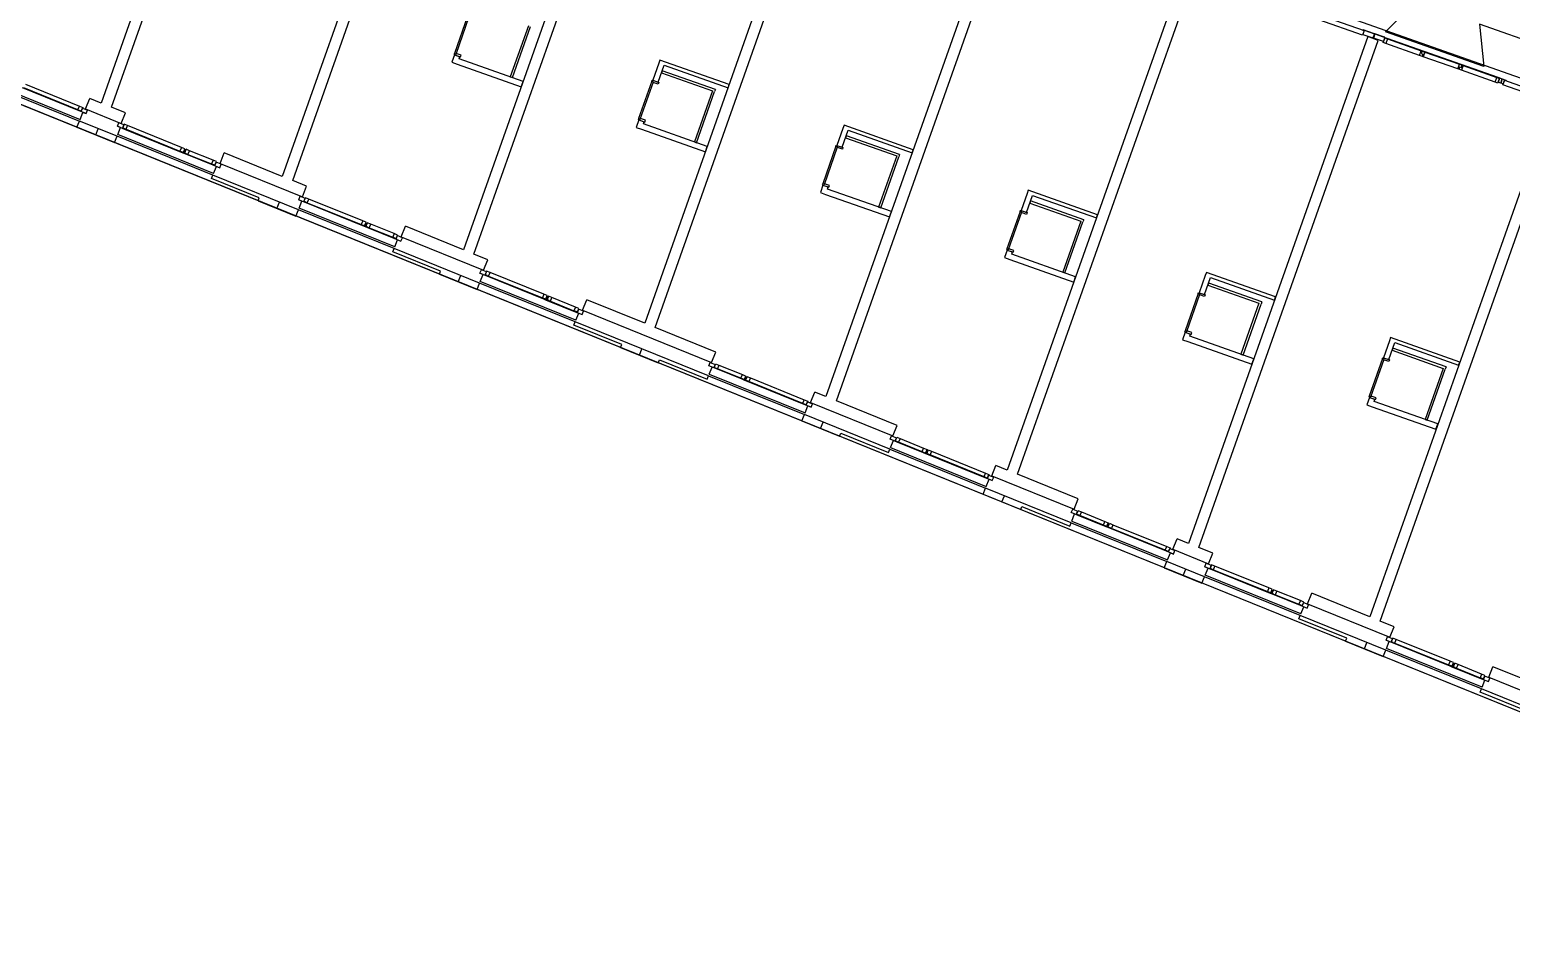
# Model space of a CAD drawing. Header units: metres. Extents: x 2681598 to 2681800, y 1249481 to 1249590.
# Drawn here: x 2681656.33 to 2681689.14, y 1249508.98 to 1249529.19 of the extents above; entities that cross this region are included whole.
import ezdxf

# ---------------------------------------------------------------- set-up
doc = ezdxf.new("R2010")
doc.units = ezdxf.units.M
doc.layers.add('flaeche', color=7, linetype='Continuous', true_color=0xffffff)
doc.layers.add('linien', color=7, linetype='Continuous', true_color=0x000000)

msp = doc.modelspace()

# ---------------------------------------------------------------- linework, layer by layer
at = {"layer": 'flaeche'}
msp.add_lwpolyline([(2681701.936, 1249508.982), (2681653.784, 1249528.486), (2681629.291, 1249538.407), (2681608.471, 1249546.841), (2681598.478, 1249550.888), (2681612.312, 1249590.013), (2681733.121, 1249552.588)], dxfattribs=at)
at = {"layer": 'linien'}
for p, q in [((2681701.936, 1249508.982), (2681598.478, 1249550.888)), ((2681649.484, 1249542.214), (2681710.655, 1249520.585)), ((2681661.493, 1249537.69), (2681657.914, 1249527.568)), ((2681658.146, 1249527.474), (2681661.729, 1249537.607)), ((2681665.571, 1249536.248), (2681661.927, 1249525.943)), ((2681662.159, 1249525.849), (2681665.806, 1249536.165)), ((2681669.648, 1249534.807), (2681665.939, 1249524.318)), ((2681666.171, 1249524.224), (2681669.884, 1249534.723)), ((2681673.726, 1249533.365), (2681669.952, 1249522.692)), ((2681670.184, 1249522.598), (2681673.961, 1249533.282)), ((2681677.803, 1249531.923), (2681673.965, 1249521.067)), ((2681674.197, 1249520.973), (2681678.039, 1249531.84)), ((2681681.881, 1249530.481), (2681677.978, 1249519.441)), ((2681678.209, 1249519.347), (2681682.117, 1249530.398)), ((2681686.356, 1249529.146), (2681687.02, 1249529.816)), ((2681666.03, 1249529.494), (2681665.737, 1249528.664)), ((2681665.775, 1249528.651), (2681666.068, 1249529.481)), ((2681685.846, 1249529.068), (2681684.874, 1249529.412)), ((2681684.91, 1249529.516), (2681685.882, 1249529.172)), ((2681690.791, 1249528.483), (2681688.434, 1249529.316)), ((2681688.434, 1249529.316), (2681688.529, 1249528.378)), ((2681667.375, 1249529.278), (2681666.975, 1249528.147)), ((2681667.022, 1249528.13), (2681667.422, 1249529.262)), ((2681685.959, 1249529.04), (2681681.99, 1249517.816)), ((2681685.882, 1249529.172), (2681685.846, 1249529.068)), ((2681685.857, 1249529.192), (2681685.853, 1249529.183)), ((2681685.853, 1249529.183), (2681685.882, 1249529.172)), ((2681685.882, 1249529.172), (2681685.853, 1249529.088)), ((2681685.853, 1249529.088), (2681686.075, 1249529.009)), ((2681686.108, 1249529.103), (2681685.857, 1249529.192)), ((2681685.907, 1249529.178), (2681685.906, 1249529.175)), ((2681685.906, 1249529.175), (2681686.108, 1249529.103)), ((2681686.194, 1249528.956), (2681685.959, 1249529.04)), ((2681686.075, 1249529.009), (2681686.072, 1249529)), ((2681686.108, 1249529.103), (2681686.075, 1249529.009)), ((2681686.085, 1249529.006), (2681686.081, 1249528.996)), ((2681686.118, 1249529.1), (2681686.085, 1249529.006)), ((2681686.307, 1249528.927), (2681686.085, 1249529.006)), ((2681686.118, 1249529.1), (2681686.383, 1249529.006)), ((2681686.334, 1249529.024), (2681686.118, 1249529.1)), ((2681686.3, 1249528.908), (2681686.337, 1249529.012)), ((2681686.337, 1249529.012), (2681686.307, 1249528.927)), ((2681686.335, 1249529.027), (2681686.334, 1249529.024)), ((2681686.379, 1249528.997), (2681686.337, 1249529.012)), ((2681686.337, 1249529.012), (2681686.399, 1249528.99)), ((2681688.529, 1249528.378), (2681686.356, 1249529.146)), ((2681686.399, 1249528.99), (2681686.362, 1249528.886)), ((2681686.383, 1249529.006), (2681686.379, 1249528.997)), ((2681686.383, 1249529.006), (2681688.84, 1249528.138)), ((2681686.399, 1249528.99), (2681687.143, 1249528.726)), ((2681665.743, 1249528.636), (2681665.684, 1249528.471)), ((2681665.737, 1249528.664), (2681665.728, 1249528.641)), ((2681665.728, 1249528.641), (2681665.743, 1249528.636)), ((2681665.737, 1249528.664), (2681665.775, 1249528.651)), ((2681665.743, 1249528.636), (2681665.86, 1249528.594)), ((2681665.743, 1249528.636), (2681665.875, 1249528.589)), ((2681665.743, 1249528.636), (2681665.86, 1249528.594)), ((2681665.78, 1249528.665), (2681665.775, 1249528.651)), ((2681665.888, 1249528.627), (2681665.78, 1249528.665)), ((2681682.222, 1249517.722), (2681686.194, 1249528.956)), ((2681686.362, 1249528.886), (2681686.3, 1249528.908)), ((2681687.106, 1249528.623), (2681686.362, 1249528.886)), ((2681687.106, 1249528.623), (2681687.143, 1249528.726)), ((2681687.143, 1249528.726), (2681687.163, 1249528.719)), ((2681687.163, 1249528.719), (2681687.145, 1249528.668)), ((2681687.145, 1249528.668), (2681687.187, 1249528.653)), ((2681687.163, 1249528.719), (2681687.225, 1249528.697)), ((2681687.169, 1249528.601), (2681687.187, 1249528.653)), ((2681687.225, 1249528.697), (2681687.188, 1249528.594)), ((2681687.225, 1249528.697), (2681687.99, 1249528.427)), ((2681665.684, 1249528.471), (2681665.802, 1249528.429)), ((2681665.802, 1249528.429), (2681667.216, 1249527.929)), ((2681665.844, 1249528.547), (2681665.86, 1249528.594)), ((2681667.258, 1249528.047), (2681665.844, 1249528.547)), ((2681665.875, 1249528.589), (2681665.888, 1249528.627)), ((2681670.264, 1249528.448), (2681670.13, 1249528.071)), ((2681670.248, 1249528.029), (2681670.381, 1249528.406)), ((2681670.289, 1249528.519), (2681670.264, 1249528.448)), ((2681671.821, 1249527.977), (2681670.289, 1249528.519)), ((2681670.381, 1249528.406), (2681671.796, 1249527.906)), ((2681687.169, 1249528.601), (2681687.106, 1249528.623)), ((2681687.188, 1249528.594), (2681687.169, 1249528.601)), ((2681687.954, 1249528.323), (2681687.188, 1249528.594)), ((2681687.954, 1249528.323), (2681687.99, 1249528.427)), ((2681687.974, 1249528.316), (2681687.954, 1249528.323)), ((2681687.992, 1249528.368), (2681687.974, 1249528.316)), ((2681688.036, 1249528.294), (2681687.974, 1249528.316)), ((2681687.99, 1249528.427), (2681688.053, 1249528.405)), ((2681687.992, 1249528.368), (2681688.034, 1249528.353)), ((2681688.034, 1249528.353), (2681688.053, 1249528.405)), ((2681688.072, 1249528.398), (2681688.036, 1249528.294)), ((2681688.053, 1249528.405), (2681688.072, 1249528.398)), ((2681688.072, 1249528.398), (2681688.816, 1249528.135)), ((2681655.317, 1249528.027), (2681657.436, 1249527.169)), ((2681655.332, 1249528.064), (2681657.451, 1249527.206)), ((2681656.241, 1249527.983), (2681657.434, 1249527.5)), ((2681666.975, 1249528.147), (2681667.022, 1249528.13)), ((2681667.216, 1249527.929), (2681667.258, 1249528.047)), ((2681670.108, 1249528.052), (2681669.814, 1249527.222)), ((2681669.852, 1249527.209), (2681670.145, 1249528.039)), ((2681670.108, 1249528.052), (2681670.116, 1249528.076)), ((2681670.145, 1249528.039), (2681670.108, 1249528.052)), ((2681670.116, 1249528.076), (2681670.13, 1249528.071)), ((2681670.13, 1249528.071), (2681670.248, 1249528.029)), ((2681670.13, 1249528.071), (2681670.262, 1249528.024)), ((2681670.13, 1249528.071), (2681670.248, 1249528.029)), ((2681670.14, 1249528.025), (2681670.145, 1249528.039)), ((2681670.249, 1249527.986), (2681670.14, 1249528.025)), ((2681670.262, 1249528.024), (2681670.249, 1249527.986)), ((2681670.338, 1249528.284), (2681670.321, 1249528.236)), ((2681670.321, 1249528.236), (2681671.453, 1249527.836)), ((2681671.517, 1249527.867), (2681670.338, 1249528.284)), ((2681688.78, 1249528.031), (2681688.036, 1249528.294)), ((2681688.78, 1249528.031), (2681688.816, 1249528.135)), ((2681688.842, 1249528.009), (2681688.78, 1249528.031)), ((2681688.816, 1249528.135), (2681688.879, 1249528.113)), ((2681688.836, 1249528.128), (2681688.84, 1249528.138)), ((2681688.879, 1249528.113), (2681688.836, 1249528.128)), ((2681688.84, 1249528.138), (2681688.937, 1249528.103)), ((2681688.879, 1249528.113), (2681688.842, 1249528.009)), ((2681688.849, 1249528.028), (2681688.879, 1249528.113)), ((2681688.904, 1249528.009), (2681688.849, 1249528.028)), ((2681688.937, 1249528.103), (2681688.904, 1249528.009)), ((2681688.904, 1249528.009), (2681688.937, 1249528.103)), ((2681688.958, 1249527.99), (2681688.904, 1249528.009)), ((2681688.937, 1249528.103), (2681689.021, 1249528.074)), ((2681688.951, 1249527.97), (2681688.988, 1249528.074)), ((2681688.988, 1249528.074), (2681688.958, 1249527.99)), ((2681689.017, 1249528.064), (2681688.988, 1249528.074)), ((2681688.988, 1249528.074), (2681689.96, 1249527.73)), ((2681689.021, 1249528.074), (2681689.017, 1249528.064)), ((2681657.428, 1249527.396), (2681656.173, 1249527.905)), ((2681657.401, 1249527.419), (2681656.208, 1249527.902)), ((2681657.571, 1249527.437), (2681657.665, 1249527.669)), ((2681657.571, 1249527.437), (2681657.665, 1249527.669)), ((2681657.914, 1249527.568), (2681657.665, 1249527.669)), ((2681671.453, 1249527.836), (2681671.053, 1249526.705)), ((2681671.1, 1249526.688), (2681671.5, 1249527.82)), ((2681671.517, 1249527.867), (2681671.5, 1249527.82)), ((2681671.796, 1249527.906), (2681671.821, 1249527.977)), ((2681689.923, 1249527.627), (2681688.951, 1249527.97)), ((2681657.401, 1249527.419), (2681657.434, 1249527.5)), ((2681657.476, 1249527.388), (2681657.401, 1249527.419)), ((2681657.428, 1249527.396), (2681657.432, 1249527.406)), ((2681657.583, 1249527.333), (2681657.428, 1249527.396)), ((2681657.432, 1249527.406), (2681657.476, 1249527.388)), ((2681657.434, 1249527.5), (2681657.509, 1249527.469)), ((2681657.451, 1249527.206), (2681657.514, 1249527.361)), ((2681657.509, 1249527.469), (2681657.476, 1249527.388)), ((2681657.476, 1249527.388), (2681657.503, 1249527.454)), ((2681657.503, 1249527.454), (2681657.614, 1249527.409)), ((2681657.514, 1249527.361), (2681657.583, 1249527.333)), ((2681657.571, 1249527.437), (2681658.359, 1249527.118)), ((2681657.583, 1249527.333), (2681657.614, 1249527.409)), ((2681657.614, 1249527.409), (2681657.618, 1249527.419)), ((2681658.453, 1249527.35), (2681658.146, 1249527.474)), ((2681658.359, 1249527.118), (2681658.453, 1249527.35)), ((2681658.359, 1249527.118), (2681658.453, 1249527.35)), ((2681690.036, 1249527.598), (2681686.003, 1249516.191)), ((2681686.235, 1249516.097), (2681690.272, 1249527.515)), ((2681657.379, 1249527.03), (2681657.436, 1249527.169)), ((2681657.379, 1249527.03), (2681657.436, 1249527.169)), ((2681657.379, 1249527.03), (2681658.214, 1249526.692)), ((2681658.27, 1249526.831), (2681657.436, 1249527.169)), ((2681657.796, 1249526.861), (2681657.853, 1249527)), ((2681658.278, 1249527.052), (2681658.309, 1249527.128)), ((2681658.278, 1249527.052), (2681658.434, 1249526.989)), ((2681658.348, 1249527.024), (2681658.278, 1249527.052)), ((2681658.285, 1249526.868), (2681658.348, 1249527.024)), ((2681658.309, 1249527.128), (2681658.313, 1249527.137)), ((2681658.42, 1249527.083), (2681658.309, 1249527.128)), ((2681658.426, 1249527.098), (2681658.394, 1249527.016)), ((2681658.394, 1249527.016), (2681658.42, 1249527.083)), ((2681658.438, 1249526.999), (2681658.394, 1249527.016)), ((2681658.394, 1249527.016), (2681658.469, 1249526.986)), ((2681658.502, 1249527.067), (2681658.426, 1249527.098)), ((2681658.434, 1249526.989), (2681658.438, 1249526.999)), ((2681658.469, 1249526.986), (2681658.502, 1249527.067)), ((2681659.695, 1249526.584), (2681658.502, 1249527.067)), ((2681669.82, 1249527.194), (2681669.762, 1249527.029)), ((2681669.762, 1249527.029), (2681669.88, 1249526.987)), ((2681669.814, 1249527.222), (2681669.806, 1249527.199)), ((2681669.806, 1249527.199), (2681669.82, 1249527.194)), ((2681669.814, 1249527.222), (2681669.852, 1249527.209)), ((2681669.82, 1249527.194), (2681669.938, 1249527.152)), ((2681669.82, 1249527.194), (2681669.952, 1249527.147)), ((2681669.82, 1249527.194), (2681669.938, 1249527.152)), ((2681669.857, 1249527.223), (2681669.852, 1249527.209)), ((2681669.966, 1249527.185), (2681669.857, 1249527.223)), ((2681669.921, 1249527.105), (2681669.938, 1249527.152)), ((2681671.336, 1249526.605), (2681669.921, 1249527.105)), ((2681669.952, 1249527.147), (2681669.966, 1249527.185)), ((2681674.341, 1249527.006), (2681674.208, 1249526.629)), ((2681674.366, 1249527.077), (2681674.341, 1249527.006)), ((2681675.898, 1249526.535), (2681674.366, 1249527.077)), ((2681658.214, 1249526.692), (2681658.27, 1249526.831)), ((2681658.214, 1249526.692), (2681658.27, 1249526.831)), ((2681660.389, 1249525.972), (2681658.27, 1249526.831)), ((2681660.404, 1249526.01), (2681658.285, 1249526.868)), ((2681658.434, 1249526.989), (2681659.689, 1249526.48)), ((2681658.469, 1249526.986), (2681659.662, 1249526.503)), ((2681669.88, 1249526.987), (2681671.294, 1249526.487)), ((2681671.053, 1249526.705), (2681671.1, 1249526.688)), ((2681674.326, 1249526.587), (2681674.459, 1249526.964)), ((2681674.416, 1249526.842), (2681674.399, 1249526.795)), ((2681674.399, 1249526.795), (2681675.53, 1249526.395)), ((2681675.594, 1249526.425), (2681674.416, 1249526.842)), ((2681674.459, 1249526.964), (2681675.873, 1249526.464)), ((2681659.695, 1249526.584), (2681659.662, 1249526.503)), ((2681659.662, 1249526.503), (2681659.737, 1249526.472)), ((2681659.693, 1249526.49), (2681659.689, 1249526.48)), ((2681659.689, 1249526.48), (2681659.746, 1249526.457)), ((2681659.737, 1249526.472), (2681659.693, 1249526.49)), ((2681659.77, 1249526.553), (2681659.695, 1249526.584)), ((2681659.737, 1249526.472), (2681659.77, 1249526.553)), ((2681659.764, 1249526.539), (2681659.737, 1249526.472)), ((2681659.746, 1249526.457), (2681659.804, 1249526.434)), ((2681659.797, 1249526.543), (2681659.764, 1249526.461)), ((2681659.777, 1249526.533), (2681659.764, 1249526.539)), ((2681659.764, 1249526.461), (2681659.791, 1249526.528)), ((2681659.808, 1249526.444), (2681659.764, 1249526.461)), ((2681659.764, 1249526.461), (2681659.839, 1249526.431)), ((2681659.791, 1249526.528), (2681659.777, 1249526.533)), ((2681659.872, 1249526.512), (2681659.797, 1249526.543)), ((2681659.804, 1249526.434), (2681659.808, 1249526.444)), ((2681659.804, 1249526.434), (2681660.387, 1249526.198)), ((2681659.839, 1249526.431), (2681659.872, 1249526.512)), ((2681659.839, 1249526.431), (2681660.36, 1249526.22)), ((2681660.393, 1249526.301), (2681659.872, 1249526.512)), ((2681660.549, 1249526.231), (2681660.643, 1249526.463)), ((2681660.549, 1249526.231), (2681660.643, 1249526.463)), ((2681661.927, 1249525.943), (2681660.643, 1249526.463)), ((2681671.294, 1249526.487), (2681671.336, 1249526.605)), ((2681674.185, 1249526.61), (2681673.892, 1249525.781)), ((2681673.93, 1249525.767), (2681674.223, 1249526.597)), ((2681674.185, 1249526.61), (2681674.194, 1249526.634)), ((2681674.223, 1249526.597), (2681674.185, 1249526.61)), ((2681674.194, 1249526.634), (2681674.208, 1249526.629)), ((2681674.208, 1249526.629), (2681674.326, 1249526.587)), ((2681674.208, 1249526.629), (2681674.34, 1249526.582)), ((2681674.208, 1249526.629), (2681674.326, 1249526.587)), ((2681674.218, 1249526.583), (2681674.223, 1249526.597)), ((2681674.327, 1249526.545), (2681674.218, 1249526.583)), ((2681674.34, 1249526.582), (2681674.327, 1249526.545)), ((2681675.53, 1249526.395), (2681675.13, 1249525.263)), ((2681675.178, 1249525.247), (2681675.578, 1249526.378)), ((2681675.594, 1249526.425), (2681675.578, 1249526.378)), ((2681675.873, 1249526.464), (2681675.898, 1249526.535)), ((2681660.393, 1249526.301), (2681660.36, 1249526.22)), ((2681660.36, 1249526.22), (2681660.435, 1249526.19)), ((2681660.391, 1249526.207), (2681660.387, 1249526.198)), ((2681660.387, 1249526.198), (2681660.542, 1249526.135)), ((2681660.435, 1249526.19), (2681660.391, 1249526.207)), ((2681660.468, 1249526.271), (2681660.393, 1249526.301)), ((2681660.404, 1249526.01), (2681660.467, 1249526.165)), ((2681660.435, 1249526.19), (2681660.468, 1249526.271)), ((2681660.462, 1249526.256), (2681660.435, 1249526.19)), ((2681660.573, 1249526.211), (2681660.462, 1249526.256)), ((2681660.467, 1249526.165), (2681660.542, 1249526.135)), ((2681660.542, 1249526.135), (2681660.573, 1249526.211)), ((2681660.549, 1249526.231), (2681662.372, 1249525.493)), ((2681660.573, 1249526.211), (2681660.577, 1249526.22)), ((2681660.359, 1249525.898), (2681660.389, 1249525.972)), ((2681661.418, 1249525.469), (2681660.359, 1249525.898)), ((2681662.283, 1249525.205), (2681660.389, 1249525.972)), ((2681662.466, 1249525.725), (2681662.159, 1249525.849)), ((2681662.372, 1249525.493), (2681662.466, 1249525.725)), ((2681662.372, 1249525.493), (2681662.466, 1249525.725)), ((2681673.898, 1249525.752), (2681673.84, 1249525.587)), ((2681673.892, 1249525.781), (2681673.884, 1249525.757)), ((2681673.884, 1249525.757), (2681673.898, 1249525.752)), ((2681673.93, 1249525.767), (2681673.892, 1249525.781)), ((2681673.898, 1249525.752), (2681674.016, 1249525.71)), ((2681673.898, 1249525.752), (2681674.03, 1249525.705)), ((2681673.898, 1249525.752), (2681674.016, 1249525.71)), ((2681673.935, 1249525.782), (2681673.93, 1249525.767)), ((2681674.043, 1249525.743), (2681673.935, 1249525.782)), ((2681673.999, 1249525.663), (2681674.016, 1249525.71)), ((2681674.03, 1249525.705), (2681674.043, 1249525.743)), ((2681661.392, 1249525.404), (2681661.418, 1249525.469)), ((2681661.392, 1249525.404), (2681662.226, 1249525.066)), ((2681661.809, 1249525.235), (2681661.865, 1249525.374)), ((2681662.291, 1249525.426), (2681662.322, 1249525.502)), ((2681662.291, 1249525.426), (2681662.446, 1249525.363)), ((2681662.361, 1249525.398), (2681662.291, 1249525.426)), ((2681662.298, 1249525.243), (2681662.361, 1249525.398)), ((2681662.322, 1249525.502), (2681662.326, 1249525.512)), ((2681662.433, 1249525.457), (2681662.322, 1249525.502)), ((2681662.439, 1249525.472), (2681662.406, 1249525.391)), ((2681662.406, 1249525.391), (2681662.433, 1249525.457)), ((2681662.45, 1249525.373), (2681662.406, 1249525.391)), ((2681662.406, 1249525.391), (2681662.481, 1249525.361)), ((2681662.514, 1249525.442), (2681662.439, 1249525.472)), ((2681662.446, 1249525.363), (2681662.45, 1249525.373)), ((2681662.446, 1249525.363), (2681663.702, 1249524.855)), ((2681662.481, 1249525.361), (2681662.514, 1249525.442)), ((2681662.481, 1249525.361), (2681663.674, 1249524.877)), ((2681663.707, 1249524.958), (2681662.514, 1249525.442)), ((2681673.84, 1249525.587), (2681673.957, 1249525.545)), ((2681673.957, 1249525.545), (2681675.372, 1249525.045)), ((2681675.413, 1249525.163), (2681673.999, 1249525.663)), ((2681678.419, 1249525.564), (2681678.286, 1249525.187)), ((2681678.403, 1249525.146), (2681678.537, 1249525.523)), ((2681678.444, 1249525.635), (2681678.419, 1249525.564)), ((2681679.976, 1249525.093), (2681678.444, 1249525.635)), ((2681678.493, 1249525.4), (2681678.477, 1249525.353)), ((2681678.477, 1249525.353), (2681679.608, 1249524.953)), ((2681679.672, 1249524.983), (2681678.493, 1249525.4)), ((2681678.537, 1249525.523), (2681679.951, 1249525.023)), ((2681662.226, 1249525.066), (2681662.283, 1249525.205)), ((2681662.226, 1249525.066), (2681662.283, 1249525.205)), ((2681664.402, 1249524.347), (2681662.283, 1249525.205)), ((2681664.417, 1249524.384), (2681662.298, 1249525.243)), ((2681675.13, 1249525.263), (2681675.178, 1249525.247)), ((2681675.372, 1249525.045), (2681675.413, 1249525.163)), ((2681678.263, 1249525.169), (2681677.97, 1249524.339)), ((2681678.007, 1249524.326), (2681678.301, 1249525.155)), ((2681678.263, 1249525.169), (2681678.271, 1249525.192)), ((2681678.301, 1249525.155), (2681678.263, 1249525.169)), ((2681678.271, 1249525.192), (2681678.286, 1249525.187)), ((2681678.286, 1249525.187), (2681678.403, 1249525.146)), ((2681678.286, 1249525.187), (2681678.417, 1249525.141)), ((2681678.286, 1249525.187), (2681678.403, 1249525.146)), ((2681678.296, 1249525.141), (2681678.301, 1249525.155)), ((2681678.404, 1249525.103), (2681678.296, 1249525.141)), ((2681678.417, 1249525.141), (2681678.404, 1249525.103)), ((2681679.951, 1249525.023), (2681679.976, 1249525.093)), ((2681663.707, 1249524.958), (2681663.674, 1249524.877)), ((2681663.674, 1249524.877), (2681663.75, 1249524.847)), ((2681663.706, 1249524.865), (2681663.702, 1249524.855)), ((2681663.702, 1249524.855), (2681663.759, 1249524.832)), ((2681663.75, 1249524.847), (2681663.706, 1249524.865)), ((2681663.782, 1249524.928), (2681663.707, 1249524.958)), ((2681663.75, 1249524.847), (2681663.782, 1249524.928)), ((2681663.776, 1249524.913), (2681663.75, 1249524.847)), ((2681663.759, 1249524.832), (2681663.816, 1249524.809)), ((2681663.809, 1249524.917), (2681663.776, 1249524.836)), ((2681663.79, 1249524.908), (2681663.776, 1249524.913)), ((2681663.776, 1249524.836), (2681663.803, 1249524.902)), ((2681663.82, 1249524.818), (2681663.776, 1249524.836)), ((2681663.776, 1249524.836), (2681663.851, 1249524.806)), ((2681663.803, 1249524.902), (2681663.79, 1249524.908)), ((2681663.884, 1249524.887), (2681663.809, 1249524.917)), ((2681663.816, 1249524.809), (2681663.82, 1249524.818)), ((2681663.816, 1249524.809), (2681664.399, 1249524.572)), ((2681663.851, 1249524.806), (2681663.884, 1249524.887)), ((2681663.851, 1249524.806), (2681664.372, 1249524.595)), ((2681664.405, 1249524.676), (2681663.884, 1249524.887)), ((2681664.561, 1249524.606), (2681664.655, 1249524.838)), ((2681664.561, 1249524.606), (2681664.655, 1249524.838)), ((2681665.939, 1249524.318), (2681664.655, 1249524.838)), ((2681679.608, 1249524.953), (2681679.208, 1249523.822)), ((2681679.255, 1249523.805), (2681679.655, 1249524.936)), ((2681679.672, 1249524.983), (2681679.655, 1249524.936)), ((2681664.405, 1249524.676), (2681664.372, 1249524.595)), ((2681664.372, 1249524.595), (2681664.447, 1249524.564)), ((2681664.403, 1249524.582), (2681664.399, 1249524.572)), ((2681664.399, 1249524.572), (2681664.555, 1249524.509)), ((2681664.447, 1249524.564), (2681664.403, 1249524.582)), ((2681664.48, 1249524.645), (2681664.405, 1249524.676)), ((2681664.417, 1249524.384), (2681664.48, 1249524.54)), ((2681664.447, 1249524.564), (2681664.48, 1249524.645)), ((2681664.474, 1249524.631), (2681664.447, 1249524.564)), ((2681664.586, 1249524.585), (2681664.474, 1249524.631)), ((2681664.48, 1249524.54), (2681664.555, 1249524.509)), ((2681664.555, 1249524.509), (2681664.586, 1249524.585)), ((2681664.561, 1249524.606), (2681666.385, 1249523.867)), ((2681664.586, 1249524.585), (2681664.589, 1249524.595)), ((2681664.372, 1249524.273), (2681664.402, 1249524.347)), ((2681665.431, 1249523.844), (2681664.372, 1249524.273)), ((2681666.295, 1249523.58), (2681664.402, 1249524.347)), ((2681666.479, 1249524.099), (2681666.171, 1249524.224)), ((2681666.385, 1249523.867), (2681666.479, 1249524.099)), ((2681666.385, 1249523.867), (2681666.479, 1249524.099)), ((2681677.975, 1249524.31), (2681677.917, 1249524.145)), ((2681677.917, 1249524.145), (2681678.035, 1249524.104)), ((2681677.97, 1249524.339), (2681677.961, 1249524.315)), ((2681677.961, 1249524.315), (2681677.975, 1249524.31)), ((2681677.97, 1249524.339), (2681678.007, 1249524.326)), ((2681677.975, 1249524.31), (2681678.093, 1249524.269)), ((2681677.975, 1249524.31), (2681678.107, 1249524.264)), ((2681677.975, 1249524.31), (2681678.093, 1249524.269)), ((2681678.012, 1249524.34), (2681678.007, 1249524.326)), ((2681678.121, 1249524.301), (2681678.012, 1249524.34)), ((2681678.035, 1249524.104), (2681679.449, 1249523.604)), ((2681678.077, 1249524.222), (2681678.093, 1249524.269)), ((2681679.491, 1249523.722), (2681678.077, 1249524.222)), ((2681678.107, 1249524.264), (2681678.121, 1249524.301)), ((2681665.405, 1249523.779), (2681665.431, 1249523.844)), ((2681665.405, 1249523.779), (2681666.239, 1249523.441)), ((2681665.822, 1249523.61), (2681665.878, 1249523.749)), ((2681666.304, 1249523.801), (2681666.335, 1249523.877)), ((2681666.304, 1249523.801), (2681666.459, 1249523.738)), ((2681666.373, 1249523.773), (2681666.304, 1249523.801)), ((2681666.31, 1249523.617), (2681666.373, 1249523.773)), ((2681666.335, 1249523.877), (2681666.338, 1249523.886)), ((2681666.446, 1249523.832), (2681666.335, 1249523.877)), ((2681666.452, 1249523.847), (2681666.419, 1249523.766)), ((2681666.419, 1249523.766), (2681666.446, 1249523.832)), ((2681666.463, 1249523.748), (2681666.419, 1249523.766)), ((2681666.419, 1249523.766), (2681666.494, 1249523.735)), ((2681666.527, 1249523.816), (2681666.452, 1249523.847)), ((2681666.459, 1249523.738), (2681666.463, 1249523.748)), ((2681666.459, 1249523.738), (2681667.714, 1249523.23)), ((2681666.494, 1249523.735), (2681666.527, 1249523.816)), ((2681666.494, 1249523.735), (2681667.687, 1249523.252)), ((2681667.72, 1249523.333), (2681666.527, 1249523.816)), ((2681679.208, 1249523.822), (2681679.255, 1249523.805)), ((2681679.449, 1249523.604), (2681679.491, 1249523.722)), ((2681682.363, 1249523.745), (2681682.23, 1249523.368)), ((2681682.388, 1249523.816), (2681682.363, 1249523.745)), ((2681683.92, 1249523.274), (2681682.388, 1249523.816)), ((2681666.239, 1249523.441), (2681666.295, 1249523.58)), ((2681666.239, 1249523.441), (2681666.295, 1249523.58)), ((2681668.414, 1249522.722), (2681666.295, 1249523.58)), ((2681668.429, 1249522.759), (2681666.31, 1249523.617)), ((2681682.348, 1249523.327), (2681682.481, 1249523.704)), ((2681682.438, 1249523.581), (2681682.421, 1249523.534)), ((2681682.421, 1249523.534), (2681683.552, 1249523.134)), ((2681683.616, 1249523.165), (2681682.438, 1249523.581)), ((2681682.481, 1249523.704), (2681683.895, 1249523.204)), ((2681667.72, 1249523.333), (2681667.687, 1249523.252)), ((2681667.687, 1249523.252), (2681667.762, 1249523.222)), ((2681667.718, 1249523.239), (2681667.714, 1249523.23)), ((2681667.714, 1249523.23), (2681667.772, 1249523.206)), ((2681667.762, 1249523.222), (2681667.718, 1249523.239)), ((2681667.795, 1249523.303), (2681667.72, 1249523.333)), ((2681667.762, 1249523.222), (2681667.795, 1249523.303)), ((2681667.789, 1249523.288), (2681667.762, 1249523.222)), ((2681667.772, 1249523.206), (2681667.829, 1249523.183)), ((2681667.822, 1249523.292), (2681667.789, 1249523.211)), ((2681667.803, 1249523.282), (2681667.789, 1249523.288)), ((2681667.789, 1249523.211), (2681667.816, 1249523.277)), ((2681667.833, 1249523.193), (2681667.789, 1249523.211)), ((2681667.789, 1249523.211), (2681667.864, 1249523.18)), ((2681667.816, 1249523.277), (2681667.803, 1249523.282)), ((2681667.897, 1249523.261), (2681667.822, 1249523.292)), ((2681667.829, 1249523.183), (2681667.833, 1249523.193)), ((2681667.829, 1249523.183), (2681668.412, 1249522.947)), ((2681667.864, 1249523.18), (2681667.897, 1249523.261)), ((2681667.864, 1249523.18), (2681668.385, 1249522.969)), ((2681668.418, 1249523.05), (2681667.897, 1249523.261)), ((2681668.574, 1249522.981), (2681668.668, 1249523.212)), ((2681668.574, 1249522.981), (2681668.668, 1249523.212)), ((2681669.952, 1249522.692), (2681668.668, 1249523.212)), ((2681682.207, 1249523.35), (2681681.914, 1249522.52)), ((2681681.952, 1249522.507), (2681682.245, 1249523.336)), ((2681682.207, 1249523.35), (2681682.216, 1249523.373)), ((2681682.245, 1249523.336), (2681682.207, 1249523.35)), ((2681682.216, 1249523.373), (2681682.23, 1249523.368)), ((2681682.23, 1249523.368), (2681682.348, 1249523.327)), ((2681682.23, 1249523.368), (2681682.362, 1249523.322)), ((2681682.23, 1249523.368), (2681682.348, 1249523.327)), ((2681682.24, 1249523.322), (2681682.245, 1249523.336)), ((2681682.348, 1249523.284), (2681682.24, 1249523.322)), ((2681682.362, 1249523.322), (2681682.348, 1249523.284)), ((2681683.552, 1249523.134), (2681683.152, 1249522.003)), ((2681683.199, 1249521.986), (2681683.599, 1249523.117)), ((2681683.616, 1249523.165), (2681683.599, 1249523.117)), ((2681683.895, 1249523.204), (2681683.92, 1249523.274)), ((2681668.418, 1249523.05), (2681668.385, 1249522.969)), ((2681668.385, 1249522.969), (2681668.46, 1249522.939)), ((2681668.416, 1249522.957), (2681668.412, 1249522.947)), ((2681668.412, 1249522.947), (2681668.567, 1249522.884)), ((2681668.46, 1249522.939), (2681668.416, 1249522.957)), ((2681668.493, 1249523.02), (2681668.418, 1249523.05)), ((2681668.429, 1249522.759), (2681668.492, 1249522.915)), ((2681668.46, 1249522.939), (2681668.493, 1249523.02)), ((2681668.487, 1249523.005), (2681668.46, 1249522.939)), ((2681668.598, 1249522.96), (2681668.487, 1249523.005)), ((2681668.492, 1249522.915), (2681668.567, 1249522.884)), ((2681668.567, 1249522.884), (2681668.598, 1249522.96)), ((2681668.574, 1249522.981), (2681671.433, 1249521.823)), ((2681668.598, 1249522.96), (2681668.602, 1249522.969)), ((2681668.384, 1249522.648), (2681668.414, 1249522.722)), ((2681669.444, 1249522.218), (2681668.384, 1249522.648)), ((2681671.367, 1249521.526), (2681668.414, 1249522.722)), ((2681671.527, 1249522.054), (2681670.184, 1249522.598)), ((2681681.92, 1249522.492), (2681681.861, 1249522.327)), ((2681681.914, 1249522.52), (2681681.906, 1249522.497)), ((2681681.906, 1249522.497), (2681681.92, 1249522.492)), ((2681681.914, 1249522.52), (2681681.952, 1249522.507)), ((2681681.92, 1249522.492), (2681682.038, 1249522.45)), ((2681681.92, 1249522.492), (2681682.052, 1249522.445)), ((2681681.92, 1249522.492), (2681682.038, 1249522.45)), ((2681681.957, 1249522.521), (2681681.952, 1249522.507)), ((2681682.065, 1249522.483), (2681681.957, 1249522.521)), ((2681682.021, 1249522.403), (2681682.038, 1249522.45)), ((2681683.435, 1249521.903), (2681682.021, 1249522.403)), ((2681682.052, 1249522.445), (2681682.065, 1249522.483)), ((2681669.417, 1249522.154), (2681669.444, 1249522.218)), ((2681669.417, 1249522.154), (2681670.252, 1249521.816)), ((2681669.835, 1249521.985), (2681669.891, 1249522.124)), ((2681681.861, 1249522.327), (2681681.979, 1249522.285)), ((2681681.979, 1249522.285), (2681683.393, 1249521.785)), ((2681686.441, 1249522.304), (2681686.307, 1249521.927)), ((2681686.425, 1249521.885), (2681686.559, 1249522.262)), ((2681686.466, 1249522.374), (2681686.441, 1249522.304)), ((2681687.998, 1249521.833), (2681686.466, 1249522.374)), ((2681686.515, 1249522.139), (2681686.499, 1249522.092)), ((2681686.499, 1249522.092), (2681687.63, 1249521.692)), ((2681687.694, 1249521.723), (2681686.515, 1249522.139)), ((2681686.559, 1249522.262), (2681687.973, 1249521.762)), ((2681670.252, 1249521.816), (2681670.278, 1249521.881)), ((2681670.278, 1249521.881), (2681671.337, 1249521.451)), ((2681671.37, 1249521.749), (2681671.401, 1249521.825)), ((2681671.526, 1249521.686), (2681671.37, 1249521.749)), ((2681671.446, 1249521.718), (2681671.37, 1249521.749)), ((2681671.401, 1249521.825), (2681671.405, 1249521.834)), ((2681671.401, 1249521.825), (2681671.512, 1249521.78)), ((2681671.433, 1249521.823), (2681671.527, 1249522.054)), ((2681671.433, 1249521.823), (2681671.527, 1249522.054)), ((2681671.486, 1249521.713), (2681671.518, 1249521.794)), ((2681671.512, 1249521.78), (2681671.486, 1249521.713)), ((2681671.518, 1249521.794), (2681671.594, 1249521.764)), ((2681671.594, 1249521.764), (2681671.561, 1249521.683)), ((2681671.594, 1249521.764), (2681672.114, 1249521.553)), ((2681683.152, 1249522.003), (2681683.199, 1249521.986)), ((2681683.393, 1249521.785), (2681683.435, 1249521.903)), ((2681686.285, 1249521.908), (2681685.992, 1249521.078)), ((2681686.029, 1249521.065), (2681686.323, 1249521.895)), ((2681686.285, 1249521.908), (2681686.293, 1249521.932)), ((2681686.323, 1249521.895), (2681686.285, 1249521.908)), ((2681686.293, 1249521.932), (2681686.307, 1249521.927)), ((2681686.307, 1249521.927), (2681686.425, 1249521.885)), ((2681686.307, 1249521.927), (2681686.439, 1249521.88)), ((2681686.307, 1249521.927), (2681686.425, 1249521.885)), ((2681686.318, 1249521.881), (2681686.323, 1249521.895)), ((2681686.426, 1249521.842), (2681686.318, 1249521.881)), ((2681686.439, 1249521.88), (2681686.426, 1249521.842)), ((2681687.973, 1249521.762), (2681687.998, 1249521.833)), ((2681671.337, 1249521.451), (2681671.367, 1249521.526)), ((2681671.367, 1249521.526), (2681673.486, 1249520.667)), ((2681671.382, 1249521.563), (2681671.446, 1249521.718)), ((2681671.382, 1249521.563), (2681673.501, 1249520.704)), ((2681671.486, 1249521.713), (2681671.53, 1249521.696)), ((2681671.561, 1249521.683), (2681671.486, 1249521.713)), ((2681671.53, 1249521.696), (2681671.526, 1249521.686)), ((2681672.109, 1249521.45), (2681671.526, 1249521.686)), ((2681672.082, 1249521.472), (2681671.561, 1249521.683)), ((2681672.082, 1249521.472), (2681672.114, 1249521.553)), ((2681672.157, 1249521.442), (2681672.082, 1249521.472)), ((2681672.109, 1249521.45), (2681672.113, 1249521.459)), ((2681672.166, 1249521.426), (2681672.109, 1249521.45)), ((2681672.113, 1249521.459), (2681672.157, 1249521.442)), ((2681672.114, 1249521.553), (2681672.19, 1249521.523)), ((2681672.19, 1249521.523), (2681672.157, 1249521.442)), ((2681672.157, 1249521.442), (2681672.183, 1249521.508)), ((2681672.224, 1249521.403), (2681672.166, 1249521.426)), ((2681672.183, 1249521.508), (2681672.197, 1249521.502)), ((2681672.184, 1249521.431), (2681672.216, 1249521.512)), ((2681672.21, 1249521.497), (2681672.184, 1249521.431)), ((2681672.184, 1249521.431), (2681672.228, 1249521.413)), ((2681672.259, 1249521.4), (2681672.184, 1249521.431)), ((2681672.197, 1249521.502), (2681672.21, 1249521.497)), ((2681672.216, 1249521.512), (2681672.291, 1249521.481)), ((2681672.291, 1249521.481), (2681672.259, 1249521.4)), ((2681672.291, 1249521.481), (2681673.485, 1249520.998)), ((2681687.63, 1249521.692), (2681687.23, 1249520.561)), ((2681687.277, 1249520.544), (2681687.677, 1249521.676)), ((2681687.694, 1249521.723), (2681687.677, 1249521.676)), ((2681672.228, 1249521.413), (2681672.224, 1249521.403)), ((2681673.479, 1249520.895), (2681672.224, 1249521.403)), ((2681673.452, 1249520.917), (2681672.259, 1249521.4)), ((2681673.622, 1249520.936), (2681673.716, 1249521.168)), ((2681673.622, 1249520.936), (2681673.716, 1249521.168)), ((2681673.965, 1249521.067), (2681673.716, 1249521.168)), ((2681673.452, 1249520.917), (2681673.485, 1249520.998)), ((2681673.527, 1249520.887), (2681673.452, 1249520.917)), ((2681673.479, 1249520.895), (2681673.483, 1249520.904)), ((2681673.634, 1249520.832), (2681673.479, 1249520.895)), ((2681673.483, 1249520.904), (2681673.527, 1249520.887)), ((2681673.485, 1249520.998), (2681673.56, 1249520.968)), ((2681673.501, 1249520.704), (2681673.565, 1249520.86)), ((2681673.56, 1249520.968), (2681673.527, 1249520.887)), ((2681673.527, 1249520.887), (2681673.554, 1249520.953)), ((2681673.554, 1249520.953), (2681673.665, 1249520.908)), ((2681673.565, 1249520.86), (2681673.634, 1249520.832)), ((2681673.622, 1249520.936), (2681675.445, 1249520.197)), ((2681673.634, 1249520.832), (2681673.665, 1249520.908)), ((2681673.665, 1249520.908), (2681673.669, 1249520.917)), ((2681675.539, 1249520.429), (2681674.197, 1249520.973)), ((2681685.997, 1249521.05), (2681685.939, 1249520.885)), ((2681685.939, 1249520.885), (2681686.057, 1249520.843)), ((2681685.992, 1249521.078), (2681685.983, 1249521.055)), ((2681685.983, 1249521.055), (2681685.997, 1249521.05)), ((2681685.992, 1249521.078), (2681686.029, 1249521.065)), ((2681685.997, 1249521.05), (2681686.115, 1249521.008)), ((2681685.997, 1249521.05), (2681686.129, 1249521.003)), ((2681685.997, 1249521.05), (2681686.115, 1249521.008)), ((2681686.034, 1249521.079), (2681686.029, 1249521.065)), ((2681686.143, 1249521.041), (2681686.034, 1249521.079)), ((2681686.057, 1249520.843), (2681687.471, 1249520.343)), ((2681686.099, 1249520.961), (2681686.115, 1249521.008)), ((2681687.513, 1249520.461), (2681686.099, 1249520.961)), ((2681686.129, 1249521.003), (2681686.143, 1249521.041)), ((2681673.43, 1249520.528), (2681673.486, 1249520.667)), ((2681673.43, 1249520.528), (2681673.486, 1249520.667)), ((2681673.43, 1249520.528), (2681674.264, 1249520.19)), ((2681675.38, 1249519.9), (2681673.486, 1249520.667)), ((2681673.847, 1249520.359), (2681673.904, 1249520.498)), ((2681687.23, 1249520.561), (2681687.277, 1249520.544)), ((2681687.471, 1249520.343), (2681687.513, 1249520.461)), ((2681674.264, 1249520.19), (2681674.291, 1249520.255)), ((2681674.291, 1249520.255), (2681675.35, 1249519.826)), ((2681675.383, 1249520.123), (2681675.414, 1249520.199)), ((2681675.538, 1249520.06), (2681675.383, 1249520.123)), ((2681675.458, 1249520.093), (2681675.383, 1249520.123)), ((2681675.414, 1249520.199), (2681675.418, 1249520.209)), ((2681675.414, 1249520.199), (2681675.525, 1249520.154)), ((2681675.445, 1249520.197), (2681675.539, 1249520.429)), ((2681675.445, 1249520.197), (2681675.539, 1249520.429)), ((2681675.498, 1249520.088), (2681675.531, 1249520.169)), ((2681675.525, 1249520.154), (2681675.498, 1249520.088)), ((2681675.531, 1249520.169), (2681675.606, 1249520.139)), ((2681675.606, 1249520.139), (2681675.573, 1249520.058)), ((2681675.606, 1249520.139), (2681676.127, 1249519.928)), ((2681675.35, 1249519.826), (2681675.38, 1249519.9)), ((2681675.38, 1249519.9), (2681677.499, 1249519.042)), ((2681675.395, 1249519.937), (2681675.458, 1249520.093)), ((2681675.395, 1249519.937), (2681677.514, 1249519.079)), ((2681675.498, 1249520.088), (2681675.542, 1249520.07)), ((2681675.573, 1249520.058), (2681675.498, 1249520.088)), ((2681675.542, 1249520.07), (2681675.538, 1249520.06)), ((2681676.121, 1249519.824), (2681675.538, 1249520.06)), ((2681676.094, 1249519.847), (2681675.573, 1249520.058)), ((2681676.094, 1249519.847), (2681676.127, 1249519.928)), ((2681676.169, 1249519.816), (2681676.094, 1249519.847)), ((2681676.121, 1249519.824), (2681676.125, 1249519.834)), ((2681676.179, 1249519.801), (2681676.121, 1249519.824)), ((2681676.125, 1249519.834), (2681676.169, 1249519.816)), ((2681676.127, 1249519.928), (2681676.202, 1249519.897)), ((2681676.202, 1249519.897), (2681676.169, 1249519.816)), ((2681676.169, 1249519.816), (2681676.196, 1249519.882)), ((2681676.236, 1249519.778), (2681676.179, 1249519.801)), ((2681676.196, 1249519.805), (2681676.229, 1249519.886)), ((2681676.196, 1249519.882), (2681676.21, 1249519.877)), ((2681676.223, 1249519.872), (2681676.196, 1249519.805)), ((2681676.196, 1249519.805), (2681676.24, 1249519.787)), ((2681676.271, 1249519.775), (2681676.196, 1249519.805)), ((2681676.21, 1249519.877), (2681676.223, 1249519.872)), ((2681676.229, 1249519.886), (2681676.304, 1249519.856)), ((2681676.24, 1249519.787), (2681676.236, 1249519.778)), ((2681677.492, 1249519.269), (2681676.236, 1249519.778)), ((2681676.304, 1249519.856), (2681676.271, 1249519.775)), ((2681676.304, 1249519.856), (2681677.497, 1249519.373)), ((2681677.464, 1249519.292), (2681676.271, 1249519.775)), ((2681677.635, 1249519.31), (2681677.729, 1249519.542)), ((2681677.635, 1249519.31), (2681677.729, 1249519.542)), ((2681677.978, 1249519.441), (2681677.729, 1249519.542)), ((2681677.464, 1249519.292), (2681677.497, 1249519.373)), ((2681677.539, 1249519.261), (2681677.464, 1249519.292)), ((2681677.492, 1249519.269), (2681677.495, 1249519.279)), ((2681677.647, 1249519.206), (2681677.492, 1249519.269)), ((2681677.495, 1249519.279), (2681677.539, 1249519.261)), ((2681677.497, 1249519.373), (2681677.572, 1249519.342)), ((2681677.514, 1249519.079), (2681677.577, 1249519.235)), ((2681677.572, 1249519.342), (2681677.539, 1249519.261)), ((2681677.539, 1249519.261), (2681677.566, 1249519.327)), ((2681677.566, 1249519.327), (2681677.678, 1249519.282)), ((2681677.577, 1249519.235), (2681677.647, 1249519.206)), ((2681677.635, 1249519.31), (2681679.458, 1249518.572)), ((2681677.647, 1249519.206), (2681677.678, 1249519.282)), ((2681677.678, 1249519.282), (2681677.681, 1249519.292)), ((2681679.552, 1249518.804), (2681678.209, 1249519.347)), ((2681677.443, 1249518.903), (2681677.499, 1249519.042)), ((2681677.443, 1249518.903), (2681677.499, 1249519.042)), ((2681677.443, 1249518.903), (2681678.277, 1249518.565)), ((2681679.393, 1249518.275), (2681677.499, 1249519.042)), ((2681677.86, 1249518.734), (2681677.916, 1249518.873)), ((2681679.458, 1249518.572), (2681679.552, 1249518.804)), ((2681679.458, 1249518.572), (2681679.552, 1249518.804)), ((2681678.277, 1249518.565), (2681678.303, 1249518.63)), ((2681678.303, 1249518.63), (2681679.363, 1249518.201)), ((2681679.396, 1249518.498), (2681679.427, 1249518.574)), ((2681679.551, 1249518.435), (2681679.396, 1249518.498)), ((2681679.471, 1249518.468), (2681679.396, 1249518.498)), ((2681679.408, 1249518.312), (2681679.471, 1249518.468)), ((2681679.427, 1249518.574), (2681679.43, 1249518.583)), ((2681679.427, 1249518.574), (2681679.538, 1249518.529)), ((2681679.511, 1249518.463), (2681679.544, 1249518.544)), ((2681679.538, 1249518.529), (2681679.511, 1249518.463)), ((2681679.544, 1249518.544), (2681679.619, 1249518.513)), ((2681679.619, 1249518.513), (2681679.586, 1249518.432)), ((2681679.619, 1249518.513), (2681680.14, 1249518.302)), ((2681679.363, 1249518.201), (2681679.393, 1249518.275)), ((2681679.393, 1249518.275), (2681681.512, 1249517.416)), ((2681679.408, 1249518.312), (2681681.527, 1249517.453)), ((2681679.511, 1249518.463), (2681679.555, 1249518.445)), ((2681679.586, 1249518.432), (2681679.511, 1249518.463)), ((2681679.555, 1249518.445), (2681679.551, 1249518.435)), ((2681680.134, 1249518.199), (2681679.551, 1249518.435)), ((2681680.107, 1249518.221), (2681679.586, 1249518.432)), ((2681680.107, 1249518.221), (2681680.14, 1249518.302)), ((2681680.182, 1249518.191), (2681680.107, 1249518.221)), ((2681680.134, 1249518.199), (2681680.138, 1249518.209)), ((2681680.192, 1249518.176), (2681680.134, 1249518.199)), ((2681680.138, 1249518.209), (2681680.182, 1249518.191)), ((2681680.14, 1249518.302), (2681680.215, 1249518.272)), ((2681680.215, 1249518.272), (2681680.182, 1249518.191)), ((2681680.182, 1249518.191), (2681680.209, 1249518.257)), ((2681680.249, 1249518.152), (2681680.192, 1249518.176)), ((2681680.209, 1249518.18), (2681680.242, 1249518.261)), ((2681680.209, 1249518.257), (2681680.222, 1249518.252)), ((2681680.236, 1249518.246), (2681680.209, 1249518.18)), ((2681680.209, 1249518.18), (2681680.253, 1249518.162)), ((2681680.284, 1249518.149), (2681680.209, 1249518.18)), ((2681680.222, 1249518.252), (2681680.236, 1249518.246)), ((2681680.242, 1249518.261), (2681680.317, 1249518.231)), ((2681680.253, 1249518.162), (2681680.249, 1249518.152)), ((2681681.504, 1249517.644), (2681680.249, 1249518.152)), ((2681680.317, 1249518.231), (2681680.284, 1249518.149)), ((2681681.477, 1249517.666), (2681680.284, 1249518.149)), ((2681680.317, 1249518.231), (2681681.51, 1249517.747)), ((2681681.648, 1249517.685), (2681681.741, 1249517.917)), ((2681681.648, 1249517.685), (2681681.741, 1249517.917)), ((2681681.99, 1249517.816), (2681681.741, 1249517.917)), ((2681681.477, 1249517.666), (2681681.51, 1249517.747)), ((2681681.552, 1249517.636), (2681681.477, 1249517.666)), ((2681681.504, 1249517.644), (2681681.508, 1249517.654)), ((2681681.659, 1249517.581), (2681681.504, 1249517.644)), ((2681681.508, 1249517.654), (2681681.552, 1249517.636)), ((2681681.51, 1249517.747), (2681681.585, 1249517.717)), ((2681681.527, 1249517.453), (2681681.59, 1249517.609)), ((2681681.585, 1249517.717), (2681681.552, 1249517.636)), ((2681681.552, 1249517.636), (2681681.579, 1249517.702)), ((2681681.579, 1249517.702), (2681681.69, 1249517.657)), ((2681681.59, 1249517.609), (2681681.659, 1249517.581)), ((2681681.648, 1249517.685), (2681682.435, 1249517.366)), ((2681681.659, 1249517.581), (2681681.69, 1249517.657)), ((2681681.69, 1249517.657), (2681681.694, 1249517.666)), ((2681682.529, 1249517.598), (2681682.222, 1249517.722)), ((2681682.435, 1249517.366), (2681682.529, 1249517.598)), ((2681682.435, 1249517.366), (2681682.529, 1249517.598)), ((2681681.456, 1249517.277), (2681681.512, 1249517.416)), ((2681681.456, 1249517.277), (2681681.512, 1249517.416)), ((2681681.456, 1249517.277), (2681682.29, 1249516.939)), ((2681682.346, 1249517.079), (2681681.512, 1249517.416)), ((2681681.873, 1249517.108), (2681681.929, 1249517.247)), ((2681682.355, 1249517.299), (2681682.385, 1249517.375)), ((2681682.355, 1249517.299), (2681682.51, 1249517.237)), ((2681682.424, 1249517.271), (2681682.355, 1249517.299)), ((2681682.361, 1249517.116), (2681682.424, 1249517.271)), ((2681682.385, 1249517.375), (2681682.389, 1249517.385)), ((2681682.497, 1249517.33), (2681682.385, 1249517.375)), ((2681682.503, 1249517.345), (2681682.47, 1249517.264)), ((2681682.47, 1249517.264), (2681682.497, 1249517.33)), ((2681682.514, 1249517.246), (2681682.47, 1249517.264)), ((2681682.47, 1249517.264), (2681682.545, 1249517.234)), ((2681682.578, 1249517.315), (2681682.503, 1249517.345)), ((2681682.51, 1249517.237), (2681682.514, 1249517.246)), ((2681682.51, 1249517.237), (2681683.765, 1249516.728)), ((2681682.545, 1249517.234), (2681682.578, 1249517.315)), ((2681682.545, 1249517.234), (2681683.738, 1249516.75)), ((2681683.771, 1249516.832), (2681682.578, 1249517.315)), ((2681682.29, 1249516.939), (2681682.346, 1249517.079)), ((2681682.29, 1249516.939), (2681682.346, 1249517.079)), ((2681684.465, 1249516.22), (2681682.346, 1249517.079)), ((2681684.48, 1249516.257), (2681682.361, 1249517.116)), ((2681683.771, 1249516.832), (2681683.738, 1249516.75)), ((2681683.846, 1249516.801), (2681683.771, 1249516.832)), ((2681683.738, 1249516.75), (2681683.813, 1249516.72)), ((2681683.769, 1249516.738), (2681683.765, 1249516.728)), ((2681683.765, 1249516.728), (2681683.822, 1249516.705)), ((2681683.813, 1249516.72), (2681683.769, 1249516.738)), ((2681683.813, 1249516.72), (2681683.846, 1249516.801)), ((2681683.84, 1249516.786), (2681683.813, 1249516.72)), ((2681683.822, 1249516.705), (2681683.88, 1249516.682)), ((2681683.873, 1249516.79), (2681683.84, 1249516.709)), ((2681683.853, 1249516.781), (2681683.84, 1249516.786)), ((2681683.84, 1249516.709), (2681683.867, 1249516.775)), ((2681683.884, 1249516.691), (2681683.84, 1249516.709)), ((2681683.84, 1249516.709), (2681683.915, 1249516.679)), ((2681683.867, 1249516.775), (2681683.853, 1249516.781)), ((2681683.948, 1249516.76), (2681683.873, 1249516.79)), ((2681683.88, 1249516.682), (2681683.884, 1249516.691)), ((2681683.88, 1249516.682), (2681684.463, 1249516.445)), ((2681683.915, 1249516.679), (2681683.948, 1249516.76)), ((2681683.915, 1249516.679), (2681684.436, 1249516.468)), ((2681684.469, 1249516.549), (2681683.948, 1249516.76)), ((2681684.469, 1249516.549), (2681684.436, 1249516.468)), ((2681684.544, 1249516.518), (2681684.469, 1249516.549)), ((2681684.511, 1249516.437), (2681684.544, 1249516.518)), ((2681684.538, 1249516.504), (2681684.511, 1249516.437)), ((2681684.649, 1249516.459), (2681684.538, 1249516.504)), ((2681684.625, 1249516.479), (2681684.719, 1249516.711)), ((2681684.625, 1249516.479), (2681684.719, 1249516.711)), ((2681686.003, 1249516.191), (2681684.719, 1249516.711)), ((2681684.435, 1249516.146), (2681684.465, 1249516.22)), ((2681684.436, 1249516.468), (2681684.511, 1249516.437)), ((2681684.467, 1249516.455), (2681684.463, 1249516.445)), ((2681684.463, 1249516.445), (2681684.618, 1249516.383)), ((2681686.359, 1249515.453), (2681684.465, 1249516.22)), ((2681684.511, 1249516.437), (2681684.467, 1249516.455)), ((2681684.48, 1249516.257), (2681684.543, 1249516.413)), ((2681684.543, 1249516.413), (2681684.618, 1249516.383)), ((2681684.618, 1249516.383), (2681684.649, 1249516.459)), ((2681684.625, 1249516.479), (2681686.448, 1249515.741)), ((2681684.649, 1249516.459), (2681684.653, 1249516.468)), ((2681685.494, 1249515.717), (2681684.435, 1249516.146)), ((2681686.542, 1249515.972), (2681686.235, 1249516.097)), ((2681686.448, 1249515.741), (2681686.542, 1249515.972)), ((2681686.448, 1249515.741), (2681686.542, 1249515.972)), ((2681685.468, 1249515.652), (2681685.494, 1249515.717)), ((2681685.468, 1249515.652), (2681686.302, 1249515.314)), ((2681685.885, 1249515.483), (2681685.942, 1249515.622)), ((2681686.367, 1249515.674), (2681686.398, 1249515.75)), ((2681686.367, 1249515.674), (2681686.523, 1249515.611)), ((2681686.437, 1249515.646), (2681686.367, 1249515.674)), ((2681686.374, 1249515.49), (2681686.437, 1249515.646)), ((2681686.398, 1249515.75), (2681686.402, 1249515.759)), ((2681686.509, 1249515.705), (2681686.398, 1249515.75)), ((2681686.515, 1249515.72), (2681686.482, 1249515.639)), ((2681686.482, 1249515.639), (2681686.509, 1249515.705)), ((2681686.526, 1249515.621), (2681686.482, 1249515.639)), ((2681686.482, 1249515.639), (2681686.558, 1249515.608)), ((2681686.59, 1249515.689), (2681686.515, 1249515.72)), ((2681686.523, 1249515.611), (2681686.526, 1249515.621)), ((2681686.523, 1249515.611), (2681687.778, 1249515.103)), ((2681686.558, 1249515.608), (2681686.59, 1249515.689)), ((2681686.558, 1249515.608), (2681687.751, 1249515.125)), ((2681687.783, 1249515.206), (2681686.59, 1249515.689)), ((2681686.302, 1249515.314), (2681686.359, 1249515.453)), ((2681686.302, 1249515.314), (2681686.359, 1249515.453)), ((2681688.478, 1249514.595), (2681686.359, 1249515.453)), ((2681688.493, 1249514.632), (2681686.374, 1249515.49)), ((2681687.783, 1249515.206), (2681687.751, 1249515.125)), ((2681687.859, 1249515.176), (2681687.783, 1249515.206)), ((2681687.751, 1249515.125), (2681687.826, 1249515.095)), ((2681687.782, 1249515.112), (2681687.778, 1249515.103)), ((2681687.778, 1249515.103), (2681687.835, 1249515.079)), ((2681687.826, 1249515.095), (2681687.782, 1249515.112)), ((2681687.826, 1249515.095), (2681687.859, 1249515.176)), ((2681687.853, 1249515.161), (2681687.826, 1249515.095)), ((2681687.835, 1249515.079), (2681687.893, 1249515.056)), ((2681687.885, 1249515.165), (2681687.853, 1249515.084)), ((2681687.866, 1249515.155), (2681687.853, 1249515.161)), ((2681687.853, 1249515.084), (2681687.879, 1249515.15)), ((2681687.897, 1249515.066), (2681687.853, 1249515.084)), ((2681687.853, 1249515.084), (2681687.928, 1249515.053)), ((2681687.879, 1249515.15), (2681687.866, 1249515.155)), ((2681687.96, 1249515.134), (2681687.885, 1249515.165)), ((2681687.893, 1249515.056), (2681687.897, 1249515.066)), ((2681687.893, 1249515.056), (2681688.476, 1249514.82)), ((2681687.928, 1249515.053), (2681687.96, 1249515.134)), ((2681687.928, 1249515.053), (2681688.449, 1249514.842)), ((2681688.481, 1249514.923), (2681687.96, 1249515.134)), ((2681688.481, 1249514.923), (2681688.449, 1249514.842)), ((2681688.556, 1249514.893), (2681688.481, 1249514.923)), ((2681688.524, 1249514.812), (2681688.556, 1249514.893)), ((2681688.55, 1249514.878), (2681688.524, 1249514.812)), ((2681688.662, 1249514.833), (2681688.55, 1249514.878)), ((2681688.638, 1249514.854), (2681688.731, 1249515.085)), ((2681688.638, 1249514.854), (2681688.731, 1249515.085)), ((2681690.016, 1249514.565), (2681688.731, 1249515.085)), ((2681688.448, 1249514.521), (2681688.478, 1249514.595)), ((2681688.449, 1249514.842), (2681688.524, 1249514.812)), ((2681688.48, 1249514.83), (2681688.476, 1249514.82)), ((2681688.476, 1249514.82), (2681688.631, 1249514.757)), ((2681690.371, 1249513.828), (2681688.478, 1249514.595)), ((2681688.524, 1249514.812), (2681688.48, 1249514.83)), ((2681688.493, 1249514.632), (2681688.556, 1249514.788)), ((2681688.556, 1249514.788), (2681688.631, 1249514.757)), ((2681688.631, 1249514.757), (2681688.662, 1249514.833)), ((2681688.638, 1249514.854), (2681690.461, 1249514.115)), ((2681688.662, 1249514.833), (2681688.665, 1249514.842)), ((2681689.507, 1249514.091), (2681688.448, 1249514.521))]:
    msp.add_line(p, q, dxfattribs=at)

doc.saveas('drawing.dxf')
